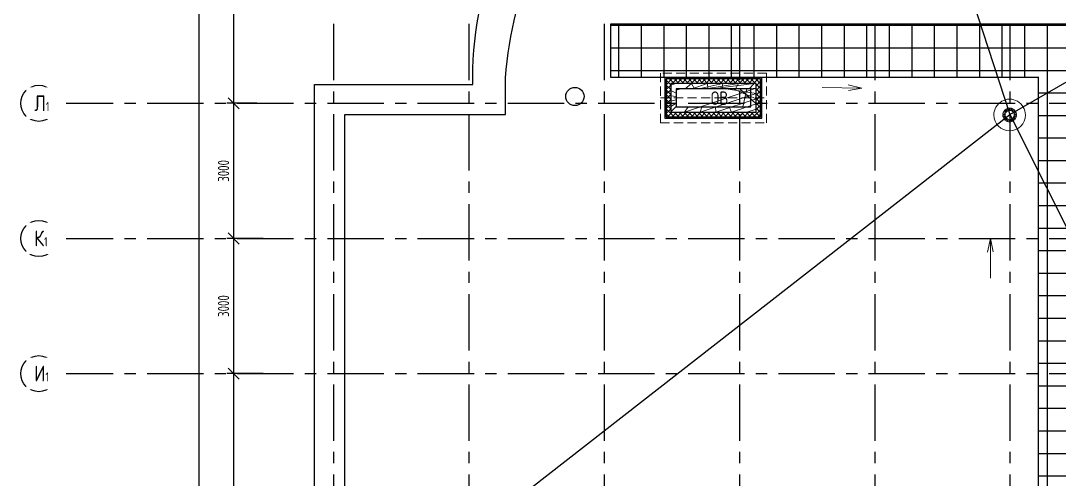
# Model space of a CAD drawing. Header units: millimetres. Extents: x -106726 to 8952771, y -150083 to 686385.
# Drawn here: x -13364 to 9663, y 655052 to 665227 of the extents above; entities that cross this region are included whole.
import ezdxf
from ezdxf import colors
from ezdxf.entities.mleader import LeaderData, LeaderLine
from ezdxf.math import Vec2, Vec3

# ---------------------------------------------------------------- set-up
doc = ezdxf.new("R2010")
doc.units = ezdxf.units.MM
doc.linetypes.add('CENTER', pattern=[2, 1.25, -0.25, 0.25, -0.25])
doc.linetypes.add('HIDDEN', pattern=[6, 4, -2])
doc.layers.get('Defpoints').update_dxf_attribs({"color": 8})
for name, color, linetype, lineweight in [('АР_Оси размеры', 164, 'Continuous', 9), ('АР_тонкая линия', 250, 'Continuous', 0), ('ОБОРУДОВАНИЕ', 253, 'Continuous', 5)]:
    doc.layers.add(name, color=color, linetype=linetype, lineweight=lineweight)
doc.styles.add('ICOCPEUR', font='isocpeur.ttf')
doc.styles.add('ISOCPEUR', font='isocpeur.ttf', dxfattribs={"width": 0.7})
doc.styles.add('ГОСТ 2.304', font='isocpeur.ttf', dxfattribs={"width": 0.7})
doc.dimstyles.new('СПДС', dxfattribs={"dimscale": 100, "dimtxt": 2.5, "dimasz": 2.5, "dimexe": 1.5, "dimexo": 0, "dimgap": 1, "dimtad": 1, "dimdec": 0, "dimrnd": 1, "dimtxsty": 'ГОСТ 2.304', "dimblk": 'OBLIQUE', "dimcen": 2.5, "dimdle": 1.5, "dimadec": 0, "dimazin": 2, "dimtfac": 0.75, "dimtdec": 0, "dimtmove": 1, "dimatfit": 3, "dimfxl": 1, "dimtolj": 1, "dimarcsym": 1})
pattern_1 = [(90, (480899.0754800076, 687126.5060687058), (-500.0000000000001, 0), []), (180, (480899.0754800076, 687126.5060687058), (-2.842170943040401e-14, -500), [])]

# ---------------------------------------------------------------- blocks, each defined once
blk = doc.blocks.new('_Oblique')
at = {"color": 8, "linetype": 'ByBlock', "lineweight": -2}
blk.add_line((-0.5, -0.5), (0.5, 0.5), dxfattribs=at)
blk = doc.blocks.new('*D630')
at = {"color": 8, "lineweight": -2, "ltscale": 100, "transparency": 16777216}
for p, q in [((-9469.11734880554, 675395.0000000002), (-9263.307259655341, 675395.0000000002)), ((-9413.307259655341, 675545.0000000002), (-9413.307259655332, 628919.4365347358)), ((-9469.11734880554, 629069.4365347358), (-9263.307259655332, 629069.4365347358))]:
    blk.add_line(p, q, dxfattribs=at)
at = {"layer": 'Defpoints', "color": 0, "ltscale": 100, "transparency": 16777216}
for p in [(-9469.11734880554, 675395.0000000002), (-9469.11734880554, 629069.4365347358), (-9413.307259655332, 629069.4365347358)]:
    blk.add_point(p, dxfattribs=at)
at = {"color": 8, "lineweight": -2, "ltscale": 100, "transparency": 16777216, "xscale": 250, "yscale": 250, "zscale": 250}
for p, rotation in [((-9413.307259655341, 675395.0000000002), 90), ((-9413.307259655332, 629069.4365347358), 270)]:
    blk.add_blockref('_Oblique', p, dxfattribs=dict(at, rotation=rotation))
at = {"color": 8, "ltscale": 100, "transparency": 16777216, "insert": (-9638.30725965515, 652232.2182673679), "char_height": 250, "attachment_point": 5, "rotation": 90, "style": 'ГОСТ 2.304'}
blk.add_mtext('\\A1;46326', dxfattribs=at)
blk = doc.blocks.new('*D80')
at = {"layer": 'Defpoints', "color": 0, "ltscale": 100, "transparency": 16777216}
for p in [(-2087.683223595497, -20065.10154738441), (-1433.41072048503, -20065.10154738441), (-1664.200538023027, -26065.10154738442)]:
    blk.add_point(p, dxfattribs=at)
at = {"layer": 'АР_Оси размеры', "color": 0, "lineweight": -2, "ltscale": 100, "transparency": 16777216}
for p, q in [((-2087.683223595496, -26215.10154738442), (-2087.683223595497, -19915.10154738441)), ((-1433.41072048503, -20065.10154738441), (-2237.683223595497, -20065.10154738441)), ((-1664.200538023027, -26065.10154738442), (-2237.683223595496, -26065.10154738442))]:
    blk.add_line(p, q, dxfattribs=at)
at = {"layer": 'АР_Оси размеры', "color": 0, "lineweight": -2, "ltscale": 100, "transparency": 16777216, "xscale": 250, "yscale": 250, "zscale": 250}
for p, rotation in [((-2087.683223595497, -20065.10154738441), 90), ((-2087.683223595496, -26065.10154738442), 270)]:
    blk.add_blockref('_Oblique', p, dxfattribs=dict(at, rotation=rotation))
at = {"layer": 'АР_Оси размеры', "color": 0, "ltscale": 100, "transparency": 16777216, "insert": (-2312.683223595503, -23065.10154738441), "char_height": 250, "attachment_point": 5, "rotation": 90, "style": 'ГОСТ 2.304'}
blk.add_mtext('\\A1;6000', dxfattribs=at)
blk = doc.blocks.new('*D81')
at = {"layer": 'Defpoints', "color": 0, "ltscale": 100, "transparency": 16777216}
for p in [(-2087.683223595031, -17065.10154738441), (-1576.414287580877, -17065.10154738441), (-1433.41072048503, -20065.10154738441)]:
    blk.add_point(p, dxfattribs=at)
at = {"layer": 'АР_Оси размеры', "color": 0, "lineweight": -2, "ltscale": 100, "transparency": 16777216}
for p, q in [((-2087.683223595031, -20215.10154738441), (-2087.683223595031, -16915.10154738441)), ((-1576.414287580877, -17065.10154738441), (-2237.683223595031, -17065.10154738441)), ((-1433.41072048503, -20065.10154738441), (-2237.683223595031, -20065.10154738441))]:
    blk.add_line(p, q, dxfattribs=at)
at = {"layer": 'АР_Оси размеры', "color": 0, "lineweight": -2, "ltscale": 100, "transparency": 16777216, "xscale": 250, "yscale": 250, "zscale": 250}
for p, rotation in [((-2087.683223595031, -17065.10154738441), 90), ((-2087.683223595031, -20065.10154738441), 270)]:
    blk.add_blockref('_Oblique', p, dxfattribs=dict(at, rotation=rotation))
at = {"layer": 'АР_Оси размеры', "color": 0, "ltscale": 100, "transparency": 16777216, "insert": (-2312.683223595036, -18565.10154738441), "char_height": 250, "attachment_point": 5, "rotation": 90, "style": 'ГОСТ 2.304'}
blk.add_mtext('\\A1;3000', dxfattribs=at)
blk = doc.blocks.new('*D82')
at = {"layer": 'Defpoints', "color": 0, "ltscale": 100, "transparency": 16777216}
for p in [(-2087.6832235941, -14065.10154738441), (-1576.414287580877, -14065.10154738441), (-1433.41072048503, -17065.10154738441)]:
    blk.add_point(p, dxfattribs=at)
at = {"layer": 'АР_Оси размеры', "color": 0, "lineweight": -2, "ltscale": 100, "transparency": 16777216}
for p, q in [((-2087.6832235941, -17215.10154738441), (-2087.6832235941, -13915.10154738441)), ((-1576.414287580877, -14065.10154738441), (-2237.6832235941, -14065.10154738441)), ((-1433.41072048503, -17065.10154738441), (-2237.6832235941, -17065.10154738441))]:
    blk.add_line(p, q, dxfattribs=at)
at = {"layer": 'АР_Оси размеры', "color": 0, "lineweight": -2, "ltscale": 100, "transparency": 16777216, "xscale": 250, "yscale": 250, "zscale": 250}
for p, rotation in [((-2087.6832235941, -14065.10154738441), 90), ((-2087.6832235941, -17065.10154738441), 270)]:
    blk.add_blockref('_Oblique', p, dxfattribs=dict(at, rotation=rotation))
at = {"layer": 'АР_Оси размеры', "color": 0, "ltscale": 100, "transparency": 16777216, "insert": (-2312.683223594104, -15565.10154738441), "char_height": 250, "attachment_point": 5, "rotation": 90, "style": 'ГОСТ 2.304'}
blk.add_mtext('\\A1;3000', dxfattribs=at)
blk = doc.blocks.new('*D83')
at = {"layer": 'Defpoints', "color": 0, "ltscale": 100, "transparency": 16777216}
for p in [(-2087.683223593634, -8065.101547384406), (-1428.24353387463, -8065.101547384405), (-1576.414287580877, -14065.10154738441)]:
    blk.add_point(p, dxfattribs=at)
at = {"layer": 'АР_Оси размеры', "color": 0, "lineweight": -2, "ltscale": 100, "transparency": 16777216}
for p, q in [((-2087.683223593633, -14215.10154738441), (-2087.683223593634, -7915.101547384406)), ((-1428.24353387463, -8065.101547384405), (-2237.683223593634, -8065.101547384406)), ((-1576.414287580877, -14065.10154738441), (-2237.683223593633, -14065.10154738441))]:
    blk.add_line(p, q, dxfattribs=at)
at = {"layer": 'АР_Оси размеры', "color": 0, "lineweight": -2, "ltscale": 100, "transparency": 16777216, "xscale": 250, "yscale": 250, "zscale": 250}
for p, rotation in [((-2087.683223593634, -8065.101547384406), 90), ((-2087.683223593633, -14065.10154738441), 270)]:
    blk.add_blockref('_Oblique', p, dxfattribs=dict(at, rotation=rotation))
at = {"layer": 'АР_Оси размеры', "color": 0, "ltscale": 100, "transparency": 16777216, "insert": (-2312.683223593636, -11065.10154738441), "char_height": 250, "attachment_point": 5, "rotation": 90, "style": 'ГОСТ 2.304'}
blk.add_mtext('\\A1;6000', dxfattribs=at)
blk = doc.blocks.new('*D86')
at = {"layer": 'Defpoints', "color": 0, "ltscale": 100, "transparency": 16777216}
for p in [(-2914.055740833982, -2065.101547384403), (-2914.055740833982, -49980.10154738443), (-2858.245651687266, -49980.10154738443)]:
    blk.add_point(p, dxfattribs=at)
at = {"layer": 'АР_Оси размеры', "color": 0, "lineweight": -2, "ltscale": 100, "transparency": 16777216}
for p, q in [((-2914.055740833982, -2065.101547384403), (-2708.245651687277, -2065.101547384403)), ((-2858.245651687277, -1915.101547384403), (-2858.245651687266, -50130.10154738443)), ((-2914.055740833982, -49980.10154738443), (-2708.245651687266, -49980.10154738443))]:
    blk.add_line(p, q, dxfattribs=at)
at = {"layer": 'АР_Оси размеры', "color": 0, "lineweight": -2, "ltscale": 100, "transparency": 16777216, "xscale": 250, "yscale": 250, "zscale": 250}
for p, rotation in [((-2858.245651687277, -2065.101547384403), 90), ((-2858.245651687266, -49980.10154738443), 270)]:
    blk.add_blockref('_Oblique', p, dxfattribs=dict(at, rotation=rotation))
at = {"layer": 'АР_Оси размеры', "color": 0, "ltscale": 100, "transparency": 16777216, "insert": (-3083.245651687278, -26022.60154738441), "char_height": 250, "attachment_point": 5, "rotation": 90, "style": 'ГОСТ 2.304'}
blk.add_mtext('\\A1;47915', dxfattribs=at)
blk = doc.blocks.new('A$C6f2de472')
at = {"layer": 'АР_тонкая линия', "color": 8, "ltscale": 100}
for p, q in [((54.57592772785574, -74.7079406324774), (54.57592772785574, -576.5265344174259)), ((54.57592772785574, -576.5265344174259), (20.69524945132434, -407.2409241124988)), ((20.69524945132434, -407.2409241124988), (54.57592772785574, -576.5265344174259)), ((54.57592772785574, -576.5265344174259), (91.53404689393938, -404.1629426884465))]:
    blk.add_line(p, q, dxfattribs=at)
blk = doc.blocks.new('M_Сток крыши - Сетчатый фильтр 380 мм - Слив 200 мм 2-3193379-Кровля')
at = {"layer": 'ОБОРУДОВАНИЕ', "color": 8, "flags": 128}
for points in [[(-152.1267350446647, 9.122306980374313), (-132.0912406071403, 9.122306980374326), (-112.0431549439181, 9.122306980374303)], [(-108.0011237287316, 31.18721417121553), (-127.0242874497429, 37.36821474883533), (-146.0454781264287, 43.54857424549225)], [(-141.9117846506028, 55.55902606483295), (-122.8580928793034, 49.36810632238699), (-103.7927820662061, 43.17341132440949)], [(-93.29816158142222, 62.7083574968748), (-109.4818746132008, 74.46651327549654), (-125.6635339249483, 86.22317693917506)], [(-118.0473051375903, 96.38772613638803), (-101.842131428712, 84.6139782631736), (-85.62792629529227, 72.83366867594135)], [(-69.83589882673962, 88.08991025929144), (-81.59615471404025, 104.2765138426867), (-93.35443870569411, 120.4604033445647)], [(-83.00003154254765, 127.8153150601544), (-71.22933750466267, 111.6143445950117), (-59.45298972975287, 95.40559242844496)], [(-39.9207528530546, 105.0867191707603), (-46.10509601334157, 124.1201703034178), (-52.28803434348071, 143.149297813457)], [(-40.18753608133889, 147.0058568346927), (-34.00116822601166, 127.9661743314419), (-27.81237822599808, 108.9190372333652)], [(-6.349999999993059, 112.2344089592399), (-6.349999999993055, 132.2540697534665), (-6.349999999993071, 152.2676508651532)], [(6.350000000006943, 152.2676508651542), (6.350000000006918, 132.2540697534677), (6.350000000006937, 112.2344089592412)], [(27.81237822601391, 108.9190372333708), (34.00116822602754, 127.9661743314477), (40.18753608135481, 147.0058568346986)], [(52.28803434349719, 143.1492978134647), (46.10509601335808, 124.1201703034257), (39.92075285307115, 105.0867191707683)], [(59.45298972977421, 95.40559242845515), (71.22933750468407, 111.6143445950221), (83.00003154256913, 127.8153150601649)], [(93.35443870571662, 120.4604033445765), (81.5961547140628, 104.2765138426985), (69.83589882676223, 88.08991025930342)], [(85.62792629532089, 72.83366867595203), (101.8421314287408, 84.61397826318435), (118.0473051376191, 96.38772613639888)], [(125.6635339249781, 86.22317693918657), (109.4818746132306, 74.46651327550809), (93.29816158145213, 62.70835749688639)], [(103.792782066241, 43.17341132441629), (122.8580928793384, 49.36810632239381), (141.9117846506378, 55.55902606483986)], [(146.0454781264642, 43.54857424549932), (127.0242874497785, 37.36821474884241), (108.0011237287673, 31.18721417122258)], [(112.0431549439558, 9.122306980374242), (132.091240607178, 9.12230698037424), (152.1267350447024, 9.122306980374237)], [(-112.356954244448, -3.577693019625703), (-132.3584398310157, -3.577693019625699), (-152.3579998314883, -3.577693019625695)], [(-147.4658216370705, -38.46545786676792), (-128.4121298657711, -32.27453812432185), (-109.3468190526738, -26.07984312634433)], [(-105.7061290580764, -38.25048148704755), (-124.7292927790876, -44.43148206466737), (-143.7504834557733, -50.61184156132428)], [(-128.1487984605835, -82.48421335690901), (-111.9436247517052, -70.71046548369449), (-95.7294196182853, -58.93015589646215)], [(-88.46990949618774, -69.35387637452017), (-104.6536225279662, -81.11203215314181), (-120.8352818397137, -92.8686958168203)], [(-95.91116798998836, -118.4348253462578), (-84.14047395210329, -102.233854881115), (-72.3641261771934, -86.02510271454811)], [(-62.19800361705781, -93.63916595362517), (-73.95825950435832, -109.8257695370203), (-85.71654349601214, -126.0096590388982)], [(-53.89547499619336, -142.5518774865482), (-47.70910714086607, -123.5121949832972), (-41.52031714085241, -104.4650578852204)], [(-29.47185625401281, -108.4817714797415), (-35.65619941429974, -127.5152226123989), (-41.83913774443886, -146.5443501224379)], [(-6.349999999993074, -152.2676508652035), (-6.349999999993042, -132.2540697535169), (-6.349999999993062, -112.2344089592902)], [(6.350000000006934, -112.2344089592915), (6.350000000006931, -132.2540697535181), (6.350000000006942, -152.2676508652045)], [(41.83913774445471, -146.5443501224441), (35.65619941431555, -127.515222612405), (29.4718562540286, -108.4817714797474)], [(41.52031714086893, -104.4650578852287), (47.70910714088253, -123.5121949833054), (53.89547499620974, -142.5518774865562)], [(85.71654349603381, -126.009659038909), (73.95825950437997, -109.825769537031), (62.19800361707931, -93.63916595363574)], [(72.3641261772162, -86.02510271456046), (84.14047395212596, -102.2338548811273), (95.91116799001092, -118.4348253462699)], [(120.8352818397427, -92.86869581683132), (104.6536225279952, -81.11203215315281), (88.46990949621667, -69.35387637453108)], [(95.7294196183155, -58.93015589647398), (111.9436247517352, -70.7104654837063), (128.1487984606135, -82.48421335692073)], [(143.7504834558084, -50.61184156133116), (124.7292927791227, -44.43148206467424), (105.7061290581114, -38.25048148705444)], [(109.3468190527096, -26.07984312635145), (128.4121298658068, -32.27453812432894), (147.4658216371062, -38.46545786677496)], [(152.3579998315258, -3.577693019625746), (132.3584398310532, -3.577693019625791), (112.3569542444855, -3.577693019625767)]]:
    blk.add_lwpolyline(points, dxfattribs=at)
at = {"layer": 'ОБОРУДОВАНИЕ', "color": 8}
for centre, radius, start, end in [((1.867945798039727e-11, -2.528863876118112e-11), 350.0000000000003, 359.9999999999996, 179.9999999999998), ((1.884542567571339e-11, -2.517666075618763e-11), 152.4, 163.3962075109842, 176.5683575503843), ((1.884542567571339e-11, -2.517666075618763e-11), 152.3999999999999, 145.5442994120852, 158.6194600011817), ((1.884542567571339e-11, -2.517666075618763e-11), 152.3999999999999, 127.7749788777989, 140.7677499933545), ((1.884542567571339e-11, -2.517666075618763e-11), 112.4139006281505, 175.3453706261629, 179.9999999999995), ((1.884542567571339e-11, -2.517666075618763e-11), 112.4139006281506, 157.4147534860918, 163.8930014678603), ((1.884542567571339e-11, -2.517666075618763e-11), 101.6, 359.9999999999992, 179.9999999999994), ((1.884542567571339e-11, -2.517666075618763e-11), 112.4139006281506, 139.6160726103257, 146.0938257661134), ((1.884542567571339e-11, -2.517666075618763e-11), 152.3999999999999, 110.0656934125596, 122.9986742789652), ((1.884542567571339e-11, -2.517666075618763e-11), 112.4139006281506, 121.92952745044, 128.4066691250171), ((1.884542567571339e-11, -2.517666075618763e-11), 152.3999999999999, 92.38801546327326, 105.2895868495749), ((1.884542567571339e-11, -2.517666075618763e-11), 112.4139006281506, 104.3243310625686, 110.8009781656915), ((1.884542567571339e-11, -2.517666075618763e-11), 112.4139006281505, 86.76177088817388, 93.23822911183754), ((1.884542567571339e-11, -2.517666075618763e-11), 152.4, 74.71041315043354, 87.61198453673569), ((1.884542567571339e-11, -2.517666075618763e-11), 112.4139006281505, 69.1990218343196, 75.67566893744245), ((1.884542567571339e-11, -2.517666075618763e-11), 152.4000000000001, 57.00132572104204, 69.93430658744889), ((1.884542567571339e-11, -2.517666075618763e-11), 112.4139006281505, 51.59333087499237, 58.07047254956947), ((1.884542567571339e-11, -2.517666075618763e-11), 112.4139006281504, 33.90617423389321, 40.38392738968094), ((1.884542567571339e-11, -2.517666075618763e-11), 152.4000000000001, 39.2322500066509, 52.2250211222084), ((1.884542567571339e-11, -2.517666075618763e-11), 112.4139006281505, 16.10699853214306, 22.58524651391154), ((1.884542567571339e-11, -2.517666075618763e-11), 112.4139006281506, 359.9999999999989, 4.654629373836194), ((1.884542567571339e-11, -2.517666075618763e-11), 152.4000000000001, 21.38053999882107, 34.45570058792016), ((1.884542567571339e-11, -2.517666075618763e-11), 152.4, 3.43164244961575, 16.60379248901856), ((1.867945798039727e-11, -2.528863876118112e-11), 350.0000000000003, 179.9999999999998, 359.9999999999989), ((1.874390688234167e-11, -2.517666075618763e-11), 152.4, 181.345180730763, 194.6194600011786), ((1.874390688234167e-11, -2.517666075618763e-11), 152.4000000000001, 199.3962075109811, 212.7677499933488), ((1.874390688234167e-11, -2.517666075618763e-11), 152.4000000000001, 217.5442994120796, 230.9986742789577), ((1.874390688234167e-11, -2.517666075618763e-11), 112.4139006281506, 179.999999999999, 181.823807644696), ((1.874390688234167e-11, -2.517666075618763e-11), 112.4139006281505, 193.4147534860877, 199.8930014678562), ((1.874390688234167e-11, -2.517666075618763e-11), 101.6, 179.9999999999994, 359.9999999999989), ((1.874390688234167e-11, -2.517666075618763e-11), 112.4139006281505, 211.6160726103183, 218.093825766106), ((1.874390688234167e-11, -2.517666075618763e-11), 152.4, 235.7749788777913, 249.2895868495662), ((1.874390688234167e-11, -2.517666075618763e-11), 112.4139006281504, 229.9295274504297, 236.4066691250069), ((1.874390688234167e-11, -2.517666075618763e-11), 152.4, 254.0656934125508, 267.6119845367264), ((1.874390688234167e-11, -2.517666075618763e-11), 112.4139006281505, 248.3243310625568, 254.8009781656796), ((1.874390688234167e-11, -2.517666075618763e-11), 112.4139006281505, 266.7617708881618, 273.2382291118254), ((1.874390688234167e-11, -2.517666075618763e-11), 152.3999999999999, 272.388015463264, 285.9343065874401), ((1.874390688234167e-11, -2.517666075618763e-11), 112.4139006281506, 285.1990218343078, 291.6756689374307), ((1.874390688234167e-11, -2.517666075618763e-11), 152.3999999999999, 290.7104131504247, 304.2250211222008), ((1.874390688234167e-11, -2.517666075618763e-11), 112.4139006281506, 303.5933308749821, 310.0704725495593), ((1.874390688234167e-11, -2.517666075618763e-11), 112.4139006281506, 321.9061742338857, 328.3839273896735), ((1.874390688234167e-11, -2.517666075618763e-11), 152.3999999999999, 309.0013257210344, 322.4557005879145), ((1.874390688234167e-11, -2.517666075618763e-11), 112.4139006281506, 340.106998532139, 346.5852465139075), ((1.874390688234167e-11, -2.517666075618763e-11), 112.4139006281505, 358.1761923553028, 359.9999999999989), ((1.874390688234167e-11, -2.517666075618763e-11), 152.3999999999999, 327.2322500066453, 340.6037924890154), ((1.874390688234167e-11, -2.517666075618763e-11), 152.4, 345.3805399988179, 358.6548192692363)]:
    blk.add_arc(centre, radius, start, end, dxfattribs=at)
blk = doc.blocks.new('_DotSmall')
at = {"color": 8, "linetype": 'ByBlock', "const_width": 0.5}
blk.add_lwpolyline([(-0.0625, 0, 1), (0.0625, 0, 1)], format="xyb", close=True, dxfattribs=at)
blk = doc.blocks.new('A$C2a493afe')
at = {"layer": 'АР_Оси размеры', "color": 8, "ltscale": 100}
for base, p1, p2, picture, middle in [((-2858.245651687266, -49980.10154738443), (-2914.055740833981, -2065.101547384402), (-2914.055740833981, -49980.1015473844), '*D86', (-3083.245651687278, -26022.60154738441)), ((-2087.683223593634, -8065.101547384406), (-1576.414287580876, -14065.1015473844), (-1428.243533874629, -8065.101547384402), '*D83', (-2312.683223593636, -11065.10154738441)), ((-2087.6832235941, -14065.10154738441), (-1433.41072048503, -17065.1015473844), (-1576.414287580876, -14065.1015473844), '*D82', (-2312.683223594104, -15565.10154738441)), ((-2087.683223595031, -17065.10154738441), (-1433.41072048503, -20065.1015473844), (-1576.414287580876, -17065.1015473844), '*D81', (-2312.683223595036, -18565.10154738441)), ((-2087.683223595497, -20065.10154738441), (-1664.200538023026, -26065.1015473844), (-1433.41072048503, -20065.1015473844), '*D80', (-2312.683223595503, -23065.10154738441))]:
    dim = blk.add_linear_dim(base=base, p1=p1, p2=p2, angle=90, dimstyle='СПДС', override={"dimclrd": 8, "dimclre": 8, "dimclrt": 8}, dxfattribs=at)
    dim.commit()
    dim.dimension.update_dxf_attribs({"geometry": picture, "text_midpoint": middle})

msp = doc.modelspace()

# ---------------------------------------------------------------- hatches: boundary and pattern name
at = {"ltscale": 120}
h = msp.add_hatch(dxfattribs=at)
h.set_pattern_fill('ANSI37', color=256, scale=4000, angle=45, double=1)
h.set_pattern_definition(pattern_1)
h.paths.add_polyline_path([(-279.1753904339857, 663964.7499861137), (-278.8619141494855, 665162.432444466), (14975.38095357828, 665162.432444466), (14975.06747729331, 663964.7499861137)])
h = msp.add_hatch()
h.set_pattern_fill('ANSI37', color=256, scale=600, angle=180)
h.set_pattern_definition([(225, (-379568.4327828124, 546865.4981134466), (53.03300858899106, -53.03300858899107), []), (315, (-379568.4327828124, 546865.4981134466), (53.03300858899107, 53.03300858899105), [])])
h.paths.add_polyline_path([(946.6213326300494, 663934.749986114), (947.6478003398515, 663094.8995576194), (3041.806114335544, 663094.8995576194), (3040.779646625742, 663934.749986114)])
h.paths.add_polyline_path([(1047.13456648495, 663834.749986114), (2941.292880480643, 663834.749986114), (2941.292880480643, 663194.8995576194), (1047.13456648495, 663194.8995576194)], flags=16)
h.paths.add_polyline_path([(2434.56721718749, 662940.943481609), (2491.545059450436, 663464.9981134466)])
h = msp.add_hatch(dxfattribs=at)
h.set_pattern_fill('ANSI37', color=256, scale=4000, angle=45, double=1)
h.set_pattern_definition(pattern_1)
h.paths.add_polyline_path([(10401.38545660954, 641344.3101398014), (9203.702998257242, 641344.6236160861), (9203.702998257242, 663963.568845463), (10401.38545660954, 663963.2553691785)])
at = {"lineweight": 5}
h = msp.add_hatch(dxfattribs=at)
h.set_pattern_fill('ANSI32', color=256, scale=500, angle=180, style=0)
h.set_pattern_definition([(225, (8363375243.381692, 936853278.1998569), (132.5825214724777, -132.5825214724777), []), (225, (8363375154.993344, 936853278.1998569), (132.5825214724777, -132.5825214724777), [])])
h.paths.add_polyline_path([(1047.13456648495, 663834.749986114), (1048.161034194753, 663194.8995576194), (2941.806114335544, 663194.8995576194), (2940.779646625742, 663834.749986114)])
h.paths.add_polyline_path([(1167.13456648495, 663714.749986114), (2821.292880480643, 663714.749986114), (2821.292880480643, 663314.8995576194), (1167.13456648495, 663314.8995576194)], flags=16)
h.paths.add_polyline_path([(2668.522901712917, 663093.0527452845), (2668.522901712917, 663481.0527452845)])

# ---------------------------------------------------------------- linework, layer by layer
at = {"linetype": 'CENTER', "ltscale": 1000}
for p, q in [((-6428.806335484143, 679157.4669364591), (-6428.806335484143, 624538.442093527)), ((-3428.806335484143, 679157.4669364591), (-3428.806335484143, 624538.442093527)), ((-428.806335484609, 679157.4669364591), (-428.8063354843762, 624538.442093527)), ((2571.193664515391, 679157.4669364591), (2571.193664515624, 624538.442093527)), ((5571.193664515391, 679157.4669364591), (5571.193664515624, 624538.442093527)), ((8571.193664515391, 679157.4669364591), (8571.193664515624, 624538.442093527)), ((-12563.75553944497, 663395), (70614.64651527419, 663395)), ((-12563.75553944497, 660395), (70614.64651527419, 660395)), ((-12563.75553944497, 657395), (70614.64651527419, 657395))]:
    msp.add_line(p, q, dxfattribs=at)
at = {"ltscale": 100}
for p, q in [((8569.938392028678, 663144.9999999998), (23819.72833317006, 671983.9548748578)), ((-6180.061607970856, 651645), (8569.938392028678, 663144.9999999998)), ((8569.938392028678, 663144.9999999998), (14569.93839202845, 651163.6914955657))]:
    msp.add_line(p, q, dxfattribs=at)
at = {"linetype": 'HIDDEN', "lineweight": 5, "ltscale": 50}
msp.add_line((820.9813477082644, 663514.8696393836), (3171.292880480643, 663514.8696393836), dxfattribs=at)
at = {"ltscale": 100}
for points in [[(-910.1827773437835, 626679.9999999923), (-910.1827773437835, 650975), (-6850.061607971322, 650974.9999999995), (-6850.061607972253, 663815), (-3340.284462276381, 663815.0000000002), (-3340.284462276381, 663955, -0.2153268967085074), (-741.3985031298362, 669709.9402836419, -0.1503938414941028), (5009.938392028445, 672305.2228543051), (5149.938392028445, 672305.2228543051), (5149.938392028678, 675815)], [(-110.1827773437835, 627479.9999999942), (-110.1827773437835, 651645.0000000002), (-6180.061607970856, 651645), (-6180.061607971787, 663145), (-2612.823930462822, 663145.0000000002), (-2613.016429462936, 663960.0222572887, -0.1810559495822377), (-230.0553368348628, 669194.9937288635, -0.1811806168331762), (5009.286642137915, 671578.3214633649), (5819.938392028445, 671578.3214633649), (5819.938392028445, 675145), (14319.93839202845, 675145), (14319.93839202845, 672145), (23819.93839202868, 672144.9999999998), (23819.93839202868, 675655.0106448526), (30820.215480763, 675654.9893551471), (30819.66130329459, 672144.836903071), (56829.93206545757, 672144.8581927642)]]:
    msp.add_lwpolyline(points, format="xyb", dxfattribs=at)
for points in [[(5819.938392028445, 671578.3214633649), (8569.938392028678, 663144.9999999998)], [(9209.78161043441, 663964.7499861137), (-279.0186522917356, 663964.7499861137), (-279.0186522917356, 665162.4324444663), (14992.25593243726, 665162.432444466)], [(9203.702998257242, 653505.5487226951), (9203.702998257242, 661867.306834301), (9203.702998257242, 663964.7499861137)]]:
    msp.add_lwpolyline(points, dxfattribs=at)
at = {"linetype": 'HIDDEN', "lineweight": 5, "ltscale": 50}
msp.add_lwpolyline([(820.9813477082644, 662964.9892926535), (3171.292880480643, 662964.9892926535), (3171.292880480643, 664064.749986114), (820.9813477082644, 664064.749986114)], close=True, dxfattribs=at)
at = {"ltscale": 100}
for points in [[(920.9813477082644, 663064.9892926535), (3071.292880480643, 663064.9892926535), (3071.292880480643, 663964.749986114), (920.9813477082644, 663964.749986114)], [(947.1345664849505, 663094.8995576194), (3041.292880480643, 663094.8995576194), (3041.292880480643, 663934.749986114), (947.1345664849505, 663934.749986114)], [(1047.13456648495, 663194.8995576194), (2941.292880480643, 663194.8995576194), (2941.292880480643, 663834.749986114), (1047.13456648495, 663834.749986114)], [(1167.13456648495, 663314.8995576194), (2821.292880480643, 663314.8995576194), (2821.292880480643, 663714.749986114), (1167.13456648495, 663714.749986114)]]:
    msp.add_lwpolyline(points, close=True, dxfattribs=at)
at = {"ltscale": 0.5}
for centre in [(-12963.75553944474, 663395), (-12963.75553944474, 660395), (-12963.75553944474, 657395)]:
    msp.add_circle(centre, 400, dxfattribs=at)
at = {"ltscale": 100}
msp.add_circle((-1076.975105043035, 663546.929293649), 202.5138748253838, dxfattribs=at)

# ---------------------------------------------------------------- block references
msp.add_blockref('A$C2a493afe', (-6555.061607971322, 677460.1015473844), dxfattribs=at)
at = {"ltscale": 100, "xscale": 1.754367527776944, "yscale": 1.754367527776944, "zscale": 1.754367527776944}
for p, rotation in [((4274.178650840186, 663655.3175416475), 88.90682465246924), ((8233.131692013703, 659383.5605691164), 180)]:
    msp.add_blockref('A$C6f2de472', p, dxfattribs=dict(at, rotation=rotation))
msp.add_blockref('M_Сток крыши - Сетчатый фильтр 380 мм - Слив 200 мм 2-3193379-Кровля', (8563.551571729127, 663136.9105311732))

# ---------------------------------------------------------------- texts
at = {"ltscale": 100, "insert": (2131.332687616115, 663509.7553398071), "char_height": 300, "attachment_point": 5, "line_spacing_factor": 0.7, "style": 'ICOCPEUR'}
msp.add_mtext('\\A1;{\\W0.8;ОВ}', dxfattribs=at)

# ---------------------------------------------------------------- dimensions: what is measured, and where the dimension line sits
at = {"ltscale": 100}
dim = msp.add_linear_dim(base=(-9413.307259655332, 629069.4365347358), p1=(-9469.117348805536, 675395), p2=(-9469.117348805536, 629069.4365347356), angle=90, dimstyle='СПДС', override={"dimclrd": 8, "dimclre": 8, "dimclrt": 8}, dxfattribs=at)
dim.commit()
dim.dimension.update_dxf_attribs({"geometry": '*D630', "text_midpoint": (-9638.30725965515, 652232.2182673679)})

# ---------------------------------------------------------------- leaders
ml = msp.add_multileader_mtext('Standard')
ml.set_content('+13,200', color=8, style='ISOCPEUR')
ml.set_leader_properties(color=8, linetype='Continuous', lineweight=-1)
ml.set_arrow_properties(name='DOTSMALL')
ml.build(insert=Vec2(0, 0))
ml.multileader.update_dxf_attribs({"has_text_frame": 1, "text_left_attachment_type": 4, "text_right_attachment_type": 4, "dogleg_length": 100, "arrow_head_size": 180})
ctx = ml.context
ctx.base_point, ctx.char_height, ctx.arrow_head_size, ctx.landing_gap_size, ctx.plane_origin = Vec3(29236.52965455246, 674490.5162810248), 250, 180, 50, Vec3(27075.31728448393, 673899.2707075395)
ctx.left_attachment, ctx.right_attachment = 4, 4
notes = []
notes.append((ctx, [(0, (0, 0, 0), (0, 0), (1, 0), 1, [])]))
ctx.mtext.insert, ctx.mtext.width, ctx.mtext.line_spacing_style, ctx.mtext.flow_direction = Vec3(29286.52965455246, 674823.8496143583), 852.6970314602484, 2, 5
ml = msp.add_multileader_mtext('Standard')
ml.set_content('+11,550', color=8, style='ISOCPEUR')
ml.set_leader_properties(color=8, linetype='Continuous', lineweight=-1)
ml.set_arrow_properties(name='DOTSMALL')
ml.build(insert=Vec2(0, 0))
ml.multileader.update_dxf_attribs({"has_text_frame": 1, "text_left_attachment_type": 4, "text_right_attachment_type": 4, "dogleg_length": 100, "arrow_head_size": 180})
ctx = ml.context
ctx.base_point, ctx.char_height, ctx.arrow_head_size, ctx.landing_gap_size, ctx.plane_origin = Vec3(24236.52965455246, 673745.5162810248), 250, 180, 50, Vec3(22075.31728448393, 673154.2707075395)
ctx.left_attachment, ctx.right_attachment = 4, 4
notes.append((ctx, [(0, (0, 0, 0), (0, 0), (1, 0), 1, [])]))
ctx.mtext.insert, ctx.mtext.width, ctx.mtext.line_spacing_style, ctx.mtext.flow_direction = Vec3(24286.52965455246, 674078.8496143583), 852.6970314602484, 2, 5
for ctx, leaders in notes:
    for number, flags, end, landing, length, lines in leaders:
        leader = LeaderData()
        leader.index, (leader.has_last_leader_line, leader.has_dogleg_vector, leader.attachment_direction) = number, flags
        leader.last_leader_point, leader.dogleg_vector, leader.dogleg_length = Vec3(end), Vec3(landing), length
        for number, points, colour, breaks in lines:
            line = LeaderLine()
            line.index, line.vertices, line.color, line.breaks = number, Vec3.list(points), colors.encode_raw_color(colour), breaks
            leader.lines.append(line)
        ctx.leaders.append(leader)

# ---------------------------------------------------------------- next in the draw order: texts
at = {"char_height": 350, "width": 528.820167331025, "attachment_point": 1, "line_spacing_factor": 1.149209049011902, "style": 'ГОСТ 2.304', "bg_fill": 2}
for s, insert in [('{\\W0.8;Л\\H0.57143x;1}', (-13063.57621148415, 663572.7788173659)), ('{\\W0.8;К\\H0.57143x;1}', (-13063.57621148415, 660572.7788173659)), ('{\\W0.8;И\\H0.57143x;1}', (-13063.57621148415, 657572.7788173659))]:
    msp.add_mtext(s, dxfattribs=dict(at, insert=insert))

doc.saveas('drawing.dxf')
